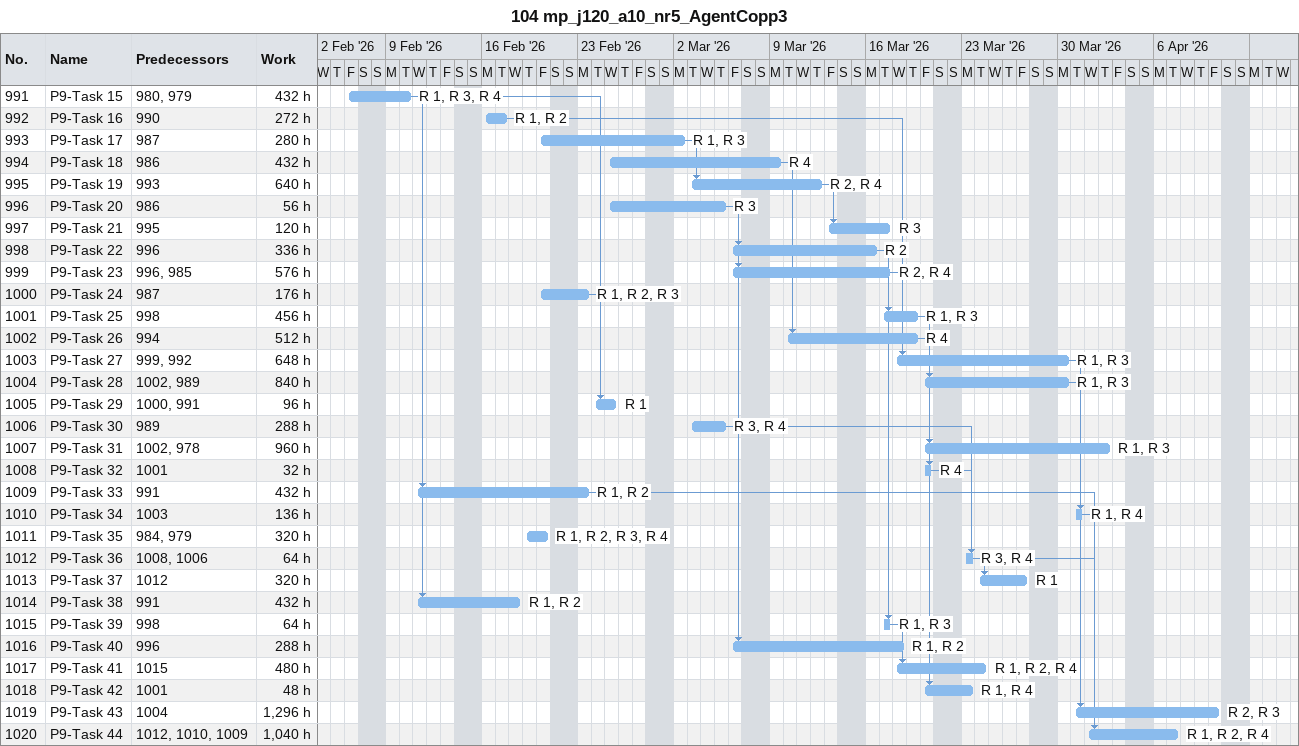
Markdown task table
104 mp_j120_a10_nr5_AgentCopp3

| ID | Task | Start | Finish | Predecessors | Resources | Work (h) |
|---|---|---|---|---|---|---|
| 991 | P9-Task 15 | 2026-02-06 | 2026-02-10 | 980, 979 | R 1, R 3, R 4 | 432 |
| 992 | P9-Task 16 | 2026-02-16 | 2026-02-17 | 990 | R 1, R 2 | 272 |
| 993 | P9-Task 17 | 2026-02-20 | 2026-03-02 | 987 | R 1, R 3 | 280 |
| 994 | P9-Task 18 | 2026-02-25 | 2026-03-09 | 986 | R 4 | 432 |
| 995 | P9-Task 19 | 2026-03-03 | 2026-03-12 | 993 | R 2, R 4 | 640 |
| 996 | P9-Task 20 | 2026-02-25 | 2026-03-05 | 986 | R 3 | 56 |
| 997 | P9-Task 21 | 2026-03-13 | 2026-03-17 | 995 | R 3 | 120 |
| 998 | P9-Task 22 | 2026-03-06 | 2026-03-16 | 996 | R 2 | 336 |
| 999 | P9-Task 23 | 2026-03-06 | 2026-03-17 | 996, 985 | R 2, R 4 | 576 |
| 1000 | P9-Task 24 | 2026-02-20 | 2026-02-23 | 987 | R 1, R 2, R 3 | 176 |
| 1001 | P9-Task 25 | 2026-03-17 | 2026-03-19 | 998 | R 1, R 3 | 456 |
| 1002 | P9-Task 26 | 2026-03-10 | 2026-03-19 | 994 | R 4 | 512 |
| 1003 | P9-Task 27 | 2026-03-18 | 2026-03-30 | 999, 992 | R 1, R 3 | 648 |
| 1004 | P9-Task 28 | 2026-03-20 | 2026-03-30 | 1002, 989 | R 1, R 3 | 840 |
| 1005 | P9-Task 29 | 2026-02-24 | 2026-02-25 | 1000, 991 | R 1 | 96 |
| 1006 | P9-Task 30 | 2026-03-03 | 2026-03-05 | 989 | R 3, R 4 | 288 |
| 1007 | P9-Task 31 | 2026-03-20 | 2026-04-02 | 1002, 978 | R 1, R 3 | 960 |
| 1008 | P9-Task 32 | 2026-03-20 | 2026-03-20 | 1001 | R 4 | 32 |
| 1009 | P9-Task 33 | 2026-02-11 | 2026-02-23 | 991 | R 1, R 2 | 432 |
| 1010 | P9-Task 34 | 2026-03-31 | 2026-03-31 | 1003 | R 1, R 4 | 136 |
| 1011 | P9-Task 35 | 2026-02-19 | 2026-02-20 | 984, 979 | R 1, R 2, R 3, R 4 | 320 |
| 1012 | P9-Task 36 | 2026-03-23 | 2026-03-23 | 1008, 1006 | R 3, R 4 | 64 |
| 1013 | P9-Task 37 | 2026-03-24 | 2026-03-27 | 1012 | R 1 | 320 |
| 1014 | P9-Task 38 | 2026-02-11 | 2026-02-18 | 991 | R 1, R 2 | 432 |
| 1015 | P9-Task 39 | 2026-03-17 | 2026-03-17 | 998 | R 1, R 3 | 64 |
| 1016 | P9-Task 40 | 2026-03-06 | 2026-03-18 | 996 | R 1, R 2 | 288 |
| 1017 | P9-Task 41 | 2026-03-18 | 2026-03-24 | 1015 | R 1, R 2, R 4 | 480 |
| 1018 | P9-Task 42 | 2026-03-20 | 2026-03-23 | 1001 | R 1, R 4 | 48 |
| 1019 | P9-Task 43 | 2026-03-31 | 2026-04-10 | 1004 | R 2, R 3 | 1296 |
| 1020 | P9-Task 44 | 2026-04-01 | 2026-04-07 | 1012, 1010, 1009 | R 1, R 2, R 4 | 1040 |
